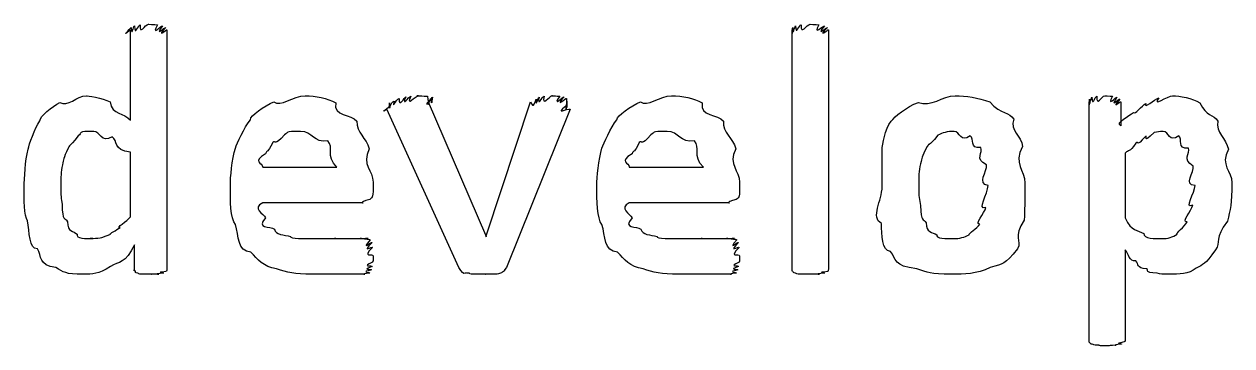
# Model space of a CAD drawing. Header units: millimetres. Extents: x 0 to 216, y 0 to 279.
# Drawn here: x 89.6 to 101.53, y 113.79 to 116.96 of the extents above; entities that cross this region are included whole.
import ezdxf

# ---------------------------------------------------------------- set-up
doc = ezdxf.new("R2010")
doc.units = ezdxf.units.MM
doc.layers.get('0').update_dxf_attribs({"linetype": 'CONTINUOUS'})

msp = doc.modelspace()

# ---------------------------------------------------------------- linework, layer by layer
at = {"color": 0}
for p, q in [((90.6487, 116.013), (90.6487, 116.906)), ((91.0071, 116.906), (91.0071, 114.547)), ((97.1875, 114.547), (97.1875, 116.906)), ((97.5459, 116.906), (97.5459, 114.547)), ((93.5881, 116.195), (94.1557, 114.883)), ((94.167, 114.883), (94.6023, 116.195)), ((94.9607, 116.2), (94.9607, 116.2)), ((100.122, 113.847), (100.122, 116.195)), ((100.435, 116.195), (100.435, 115.958)), ((93.8911, 114.558), (93.1803, 116.123)), ((94.9935, 116.123), (94.3652, 114.558)), ((90.6487, 115.059), (90.6487, 115.699)), ((100.48, 115.688), (100.48, 115.048)), ((91.9536, 115.55), (92.6867, 115.55)), ((95.5767, 115.55), (96.3097, 115.55)), ((93.0451, 115.401), (93.0451, 115.34)), ((96.6682, 115.401), (96.6682, 115.34)), ((99.1235, 115.368), (99.1235, 115.368)), ((99.4876, 115.39), (99.4876, 115.39)), ((101.169, 115.368), (101.169, 115.368)), ((101.533, 115.395), (101.533, 115.395)), ((92.9404, 115.197), (91.9536, 115.197)), ((96.5634, 115.197), (95.5767, 115.197)), ((94.1557, 114.883), (94.1613, 114.861)), ((94.1613, 114.861), (94.167, 114.883)), ((90.6872, 114.552), (90.6872, 114.784)), ((100.48, 114.734), (100.48, 113.847))]:
    msp.add_line(p, q, dxfattribs=at)
for points in [[(90.6487, 116.906), (90.533, 116.814), (90.6501, 116.92), (90.6544, 116.928)], [(90.6544, 116.928), (90.6611, 116.829), (90.672, 116.94), (90.6872, 116.944)], [(90.6872, 116.944), (90.69, 116.836), (90.7203, 116.951), (90.7426, 116.955)], [(90.7426, 116.955), (90.7341, 116.842), (90.7919, 116.961), (90.8251, 116.961)], [(90.8251, 116.961), (90.8043, 116.961), (90.8914, 116.958), (90.9133, 116.955)], [(90.9133, 116.955), (90.8484, 116.836), (90.9518, 116.947), (90.963, 116.944)], [(90.963, 116.944), (90.8748, 116.829), (90.9877, 116.935), (90.9959, 116.928)], [(90.9959, 116.928), (90.8886, 116.814), (91.0071, 116.913), (91.0071, 116.906)], [(97.1875, 116.906), (97.1875, 116.814), (97.1889, 116.92), (97.1931, 116.928)], [(97.1931, 116.928), (97.1984, 116.829), (97.2097, 116.94), (97.2206, 116.944)], [(97.2206, 116.944), (97.2234, 116.84), (97.2538, 116.955), (97.2757, 116.955)], [(97.2757, 116.955), (97.2714, 116.842), (97.3307, 116.961), (97.3638, 116.961)], [(97.3638, 116.961), (97.342, 116.961), (97.4302, 116.958), (97.452, 116.955)], [(97.452, 116.955), (97.3889, 116.84), (97.4961, 116.951), (97.5071, 116.944)], [(97.5071, 116.944), (97.415, 116.829), (97.5307, 116.935), (97.5349, 116.928)], [(97.5349, 116.928), (97.4259, 116.814), (97.5459, 116.913), (97.5459, 116.906)], [(89.7502, 116.007), (89.753, 116.053), (89.8715, 116.148), (89.9488, 116.189)], [(89.9488, 116.189), (90.0257, 116.137), (90.1139, 116.255), (90.2134, 116.255)], [(90.2134, 116.255), (90.2092, 116.255), (90.3746, 116.235), (90.4448, 116.195)], [(90.4448, 116.195), (90.4667, 116.057), (90.5827, 116.093), (90.6487, 116.013)], [(91.8326, 116.018), (91.8284, 116.057), (91.9716, 116.153), (92.0641, 116.195)], [(92.0641, 116.195), (92.13, 116.137), (92.2584, 116.255), (92.3727, 116.255)], [(92.3727, 116.255), (92.4789, 116.255), (92.5904, 116.231), (92.6758, 116.184)], [(92.6758, 116.184), (92.6483, 116.046), (92.8303, 116.079), (92.8853, 116.002)], [(93.1803, 116.123), (93.0921, 116.064), (93.2159, 116.151), (93.2134, 116.162)], [(93.2078, 116.184), (93.2021, 116.097), (93.2215, 116.196), (93.2519, 116.2)], [(93.2134, 116.162), (93.2021, 116.086), (93.2078, 116.18), (93.2078, 116.184)], [(93.2519, 116.2), (93.2311, 116.112), (93.2684, 116.219), (93.3016, 116.228)], [(93.3016, 116.228), (93.2974, 116.126), (93.3566, 116.24), (93.3676, 116.245)], [(93.3676, 116.245), (93.3235, 116.134), (93.3979, 116.25), (93.4173, 116.25)], [(93.4173, 116.25), (93.3633, 116.137), (93.4642, 116.255), (93.4942, 116.255)], [(93.4942, 116.255), (93.4297, 116.255), (93.5605, 116.253), (93.5824, 116.25)], [(93.6103, 116.222), (93.5662, 116.108), (93.5799, 116.206), (93.5881, 116.195)], [(93.5824, 116.25), (93.5909, 116.134), (93.6212, 116.246), (93.6322, 116.239)], [(93.6322, 116.239), (93.6128, 116.123), (93.635, 116.229), (93.6103, 116.222)], [(94.6023, 116.195), (94.6312, 116.108), (94.6492, 116.214), (94.6573, 116.222)], [(94.6573, 116.222), (94.6464, 116.123), (94.6739, 116.235), (94.6849, 116.239)], [(94.6849, 116.239), (94.6686, 116.134), (94.7127, 116.25), (94.7346, 116.25)], [(94.7346, 116.25), (94.7127, 116.137), (94.7843, 116.255), (94.8171, 116.255)], [(94.8171, 116.255), (94.7745, 116.255), (94.8697, 116.253), (94.8891, 116.25)], [(94.8891, 116.25), (94.8118, 116.134), (94.9219, 116.247), (94.9332, 116.245)], [(94.9332, 116.245), (94.8337, 116.126), (94.9508, 116.235), (94.9551, 116.228)], [(94.9494, 116.151), (94.8337, 116.06), (94.9635, 116.134), (94.9935, 116.123)], [(94.9551, 116.167), (94.9551, 116.075), (94.9523, 116.158), (94.9494, 116.151)], [(94.9551, 116.228), (94.9579, 116.112), (94.9607, 116.211), (94.9607, 116.2)], [(94.9607, 116.184), (94.9579, 116.086), (94.9579, 116.174), (94.9551, 116.167)], [(94.9607, 116.2), (94.9579, 116.097), (94.9607, 116.191), (94.9607, 116.184)], [(95.4553, 116.018), (95.4511, 116.057), (95.5947, 116.153), (95.6867, 116.195)], [(95.6867, 116.195), (95.7531, 116.137), (95.8811, 116.255), (95.9954, 116.255)], [(95.9954, 116.255), (96.1016, 116.255), (96.2131, 116.231), (96.2988, 116.184)], [(96.2988, 116.184), (96.2713, 116.046), (96.453, 116.079), (96.508, 116.002)], [(98.1646, 116.002), (98.1975, 116.049), (98.316, 116.145), (98.4345, 116.189)], [(98.4345, 116.189), (98.5531, 116.137), (98.6772, 116.255), (98.7986, 116.255)], [(98.7986, 116.255), (98.9058, 116.255), (99.0258, 116.235), (99.1401, 116.195)], [(99.1401, 116.195), (99.2558, 116.06), (99.3359, 116.101), (99.3771, 116.024)], [(100.122, 116.195), (100.122, 116.112), (100.123, 116.218), (100.127, 116.222)], [(100.127, 116.222), (100.128, 116.123), (100.138, 116.235), (100.149, 116.239)], [(100.149, 116.239), (100.154, 116.134), (100.179, 116.25), (100.198, 116.25)], [(100.198, 116.25), (100.195, 116.137), (100.245, 116.255), (100.276, 116.255)], [(100.276, 116.255), (100.256, 116.255), (100.334, 116.253), (100.353, 116.25)], [(100.353, 116.25), (100.294, 116.134), (100.386, 116.246), (100.397, 116.239)], [(100.397, 116.239), (100.32, 116.123), (100.42, 116.229), (100.425, 116.222)], [(100.425, 116.222), (100.331, 116.108), (100.435, 116.206), (100.435, 116.195)], [(100.562, 116.09), (100.573, 116.064), (100.642, 116.156), (100.683, 116.178)], [(100.683, 116.178), (100.657, 116.112), (100.769, 116.222), (100.81, 116.233)], [(100.81, 116.233), (100.741, 116.137), (100.9, 116.255), (100.948, 116.255)], [(100.948, 116.255), (101.014, 116.255), (101.144, 116.231), (101.218, 116.184)], [(101.218, 116.184), (101.279, 116.046), (101.351, 116.079), (101.395, 116.002)], [(100.435, 115.958), (100.375, 115.991), (100.521, 116.053), (100.562, 116.09)], [(89.6345, 115.726), (89.6468, 115.777), (89.698, 115.93), (89.7502, 116.007)], [(91.6838, 115.737), (91.7028, 115.784), (91.7691, 115.941), (91.8326, 116.018)], [(92.8853, 116.002), (92.8758, 115.892), (92.9802, 115.834), (93.0067, 115.732)], [(95.3064, 115.737), (95.3258, 115.784), (95.3918, 115.941), (95.4553, 116.018)], [(96.508, 116.002), (96.4985, 115.892), (96.6033, 115.834), (96.6294, 115.732)], [(98.0765, 115.721), (98.0765, 115.773), (98.1054, 115.925), (98.1646, 116.002)], [(99.3771, 116.024), (99.3401, 115.91), (99.4502, 115.86), (99.4653, 115.754)], [(101.395, 116.002), (101.37, 115.892), (101.477, 115.832), (101.499, 115.726)], [(90.1305, 115.859), (90.0285, 115.726), (90.0561, 115.788), (90.0314, 115.737)], [(90.285, 115.903), (90.1139, 115.903), (90.1746, 115.888), (90.1305, 115.859)], [(90.4667, 115.848), (90.3524, 115.784), (90.3471, 115.903), (90.285, 115.903)], [(90.6487, 115.699), (90.4695, 115.715), (90.5245, 115.814), (90.4667, 115.848)], [(92.0531, 115.792), (92.0006, 115.682), (91.9992, 115.726), (91.9812, 115.682)], [(92.1688, 115.87), (92.0641, 115.744), (92.0859, 115.825), (92.0531, 115.792)], [(92.3286, 115.903), (92.1551, 115.903), (92.2154, 115.892), (92.1688, 115.87)], [(92.5985, 115.809), (92.4525, 115.784), (92.45, 115.903), (92.3286, 115.903)], [(92.6867, 115.55), (92.5738, 115.66), (92.6606, 115.746), (92.5985, 115.809)], [(95.6758, 115.792), (95.6236, 115.682), (95.6222, 115.726), (95.6042, 115.682)], [(95.7915, 115.87), (95.6867, 115.744), (95.709, 115.825), (95.6758, 115.792)], [(95.9513, 115.903), (95.7778, 115.903), (95.8384, 115.892), (95.7915, 115.87)], [(96.2215, 115.809), (96.0755, 115.784), (96.0727, 115.903), (95.9513, 115.903)], [(96.3097, 115.55), (96.1969, 115.66), (96.2836, 115.746), (96.2215, 115.809)], [(98.6275, 115.864), (98.5202, 115.733), (98.5517, 115.801), (98.5227, 115.754)], [(98.7873, 115.903), (98.7227, 115.903), (98.6716, 115.889), (98.6275, 115.864)], [(98.9471, 115.859), (98.848, 115.784), (98.8494, 115.903), (98.7873, 115.903)], [(99.0519, 115.743), (98.9362, 115.729), (98.9912, 115.832), (98.9471, 115.859)], [(100.678, 115.853), (100.58, 115.737), (100.618, 115.816), (100.584, 115.787)], [(100.766, 115.892), (100.639, 115.77), (100.707, 115.871), (100.678, 115.853)], [(100.855, 115.903), (100.816, 115.903), (100.795, 115.898), (100.766, 115.892)], [(101.009, 115.859), (100.907, 115.784), (100.917, 115.903), (100.855, 115.903)], [(101.103, 115.737), (100.988, 115.726), (101.049, 115.828), (101.009, 115.859)], [(89.596, 115.351), (89.596, 115.439), (89.6084, 115.616), (89.6345, 115.726)], [(90.0314, 115.737), (89.9777, 115.627), (89.9873, 115.634), (89.9763, 115.572)], [(91.634, 115.368), (91.634, 115.447), (91.6506, 115.627), (91.6838, 115.737)], [(91.9812, 115.682), (91.8464, 115.597), (91.9536, 115.597), (91.9536, 115.55)], [(93.0067, 115.732), (92.9266, 115.568), (93.0451, 115.518), (93.0451, 115.401)], [(95.2571, 115.368), (95.2571, 115.447), (95.2733, 115.627), (95.3064, 115.737)], [(95.6042, 115.682), (95.4691, 115.597), (95.5767, 115.597), (95.5767, 115.55)], [(96.6294, 115.732), (96.5496, 115.568), (96.6682, 115.518), (96.6682, 115.401)], [(98.0765, 115.357), (98.0765, 115.436), (98.0765, 115.611), (98.0765, 115.721)], [(98.5227, 115.754), (98.462, 115.638), (98.4705, 115.649), (98.4567, 115.583)], [(99.1073, 115.572), (98.9873, 115.63), (99.0769, 115.695), (99.0519, 115.743)], [(99.4653, 115.754), (99.369, 115.579), (99.4876, 115.525), (99.4876, 115.39)], [(100.584, 115.787), (100.514, 115.682), (100.516, 115.728), (100.48, 115.688)], [(101.152, 115.561), (101.036, 115.623), (101.127, 115.685), (101.103, 115.737)], [(101.499, 115.726), (101.414, 115.564), (101.533, 115.513), (101.533, 115.395)], [(89.9763, 115.572), (89.9555, 115.502), (89.9597, 115.447), (89.9597, 115.384)], [(98.4567, 115.583), (98.4359, 115.509), (98.4402, 115.452), (98.4402, 115.379)], [(99.1235, 115.368), (99.0092, 115.384), (99.1182, 115.509), (99.1073, 115.572)], [(101.169, 115.368), (101.054, 115.376), (101.163, 115.498), (101.152, 115.561)], [(89.6288, 115.021), (89.596, 115.068), (89.596, 115.237), (89.596, 115.351)], [(89.9597, 115.384), (89.9555, 115.252), (89.9626, 115.247), (89.9707, 115.181)], [(91.6838, 114.982), (91.634, 115.045), (91.634, 115.22), (91.634, 115.368)], [(93.0451, 115.34), (93.0451, 115.241), (93.0342, 115.252), (93.012, 115.23)], [(95.3064, 114.982), (95.2571, 115.045), (95.2571, 115.22), (95.2571, 115.368)], [(96.6682, 115.34), (96.6682, 115.241), (96.6569, 115.252), (96.635, 115.23)], [(98.0708, 114.993), (97.9579, 115.05), (98.0765, 115.22), (98.0765, 115.357)], [(98.4402, 115.379), (98.4359, 115.244), (98.4458, 115.236), (98.4567, 115.17)], [(99.1016, 115.153), (99.0092, 115.116), (99.1235, 115.291), (99.1235, 115.368)], [(99.4876, 115.39), (99.4876, 115.193), (99.4847, 115.136), (99.4819, 115.026)], [(101.147, 115.175), (101.054, 115.127), (101.169, 115.302), (101.169, 115.368)], [(101.533, 115.395), (101.533, 115.189), (101.517, 115.128), (101.489, 115.015)], [(91.9536, 115.197), (91.8464, 115.142), (91.9621, 115.092), (91.9812, 115.048)], [(93.012, 115.23), (92.8825, 115.197), (92.9651, 115.197), (92.9404, 115.197)], [(95.5767, 115.197), (95.4691, 115.142), (95.5848, 115.092), (95.6042, 115.048)], [(96.635, 115.23), (96.5055, 115.197), (96.5881, 115.197), (96.5634, 115.197)], [(89.9707, 115.181), (89.9735, 115.006), (89.9996, 115.061), (90.0257, 115.01)], [(98.4567, 115.17), (98.4582, 114.999), (98.4857, 115.05), (98.5118, 114.999)], [(99.041, 114.988), (98.9831, 114.988), (99.0907, 115.09), (99.1016, 115.153)], [(101.092, 115.01), (101.028, 115.006), (101.136, 115.116), (101.147, 115.175)], [(89.7283, 114.745), (89.6401, 114.737), (89.6511, 114.913), (89.6288, 115.021)], [(90.0257, 115.01), (90.0257, 114.906), (90.0825, 114.922), (90.1196, 114.888)], [(90.4505, 114.888), (90.4296, 114.891), (90.5108, 114.928), (90.5439, 114.954)], [(90.5439, 114.954), (90.4956, 114.946), (90.6117, 115.018), (90.6487, 115.059)], [(91.8379, 114.712), (91.7028, 114.712), (91.7194, 114.875), (91.6838, 114.982)], [(91.9812, 115.048), (91.8834, 114.94), (92.0281, 114.971), (92.0694, 114.938)], [(95.461, 114.712), (95.3258, 114.712), (95.3424, 114.875), (95.3064, 114.982)], [(95.6042, 115.048), (95.5065, 114.94), (95.6511, 114.971), (95.6924, 114.938)], [(98.159, 114.718), (98.0722, 114.719), (98.0708, 114.886), (98.0708, 114.993)], [(98.5118, 114.999), (98.509, 114.899), (98.5725, 114.912), (98.6166, 114.883)], [(98.9362, 114.883), (98.9281, 114.895), (99.0148, 114.943), (99.041, 114.988)], [(99.4819, 115.026), (99.3662, 114.858), (99.46, 114.825), (99.4159, 114.745)], [(100.48, 115.048), (100.54, 114.913), (100.602, 114.93), (100.662, 114.894)], [(100.992, 114.888), (100.977, 114.902), (101.065, 114.957), (101.092, 115.01)], [(101.489, 115.015), (101.359, 114.847), (101.424, 114.811), (101.372, 114.734)], [(90.1196, 114.888), (90.103, 114.844), (90.2106, 114.844), (90.2741, 114.844)], [(90.2741, 114.844), (90.194, 114.844), (90.3319, 114.847), (90.3623, 114.855)], [(90.3623, 114.855), (90.3704, 114.858), (90.4201, 114.873), (90.4505, 114.888)], [(92.0694, 114.938), (92.0821, 114.877), (92.1632, 114.884), (92.2295, 114.866)], [(92.2295, 114.866), (92.2143, 114.844), (92.3756, 114.844), (92.4719, 114.844)], [(92.4719, 114.844), (92.505, 114.844), (92.6165, 114.844), (92.6758, 114.844)], [(92.6758, 114.844), (92.6222, 114.844), (92.7834, 114.844), (92.8247, 114.844)], [(92.8247, 114.844), (92.8247, 114.844), (92.9033, 114.844), (92.9294, 114.844)], [(92.9294, 114.844), (92.8797, 114.844), (92.9802, 114.844), (92.9954, 114.844)], [(92.9954, 114.844), (92.9047, 114.844), (93.0134, 114.84), (93.0176, 114.833)], [(95.6924, 114.938), (95.7047, 114.877), (95.7862, 114.884), (95.8522, 114.866)], [(95.8522, 114.866), (95.837, 114.844), (95.9982, 114.844), (96.0949, 114.844)], [(96.0949, 114.844), (96.1277, 114.844), (96.2395, 114.844), (96.2988, 114.844)], [(96.2988, 114.844), (96.2448, 114.844), (96.4061, 114.844), (96.4477, 114.844)], [(96.4477, 114.844), (96.4477, 114.844), (96.526, 114.844), (96.5521, 114.844)], [(96.5521, 114.844), (96.5027, 114.844), (96.6033, 114.844), (96.6184, 114.844)], [(96.6184, 114.844), (96.5274, 114.844), (96.6364, 114.84), (96.6403, 114.833)], [(98.6166, 114.883), (98.5972, 114.844), (98.7157, 114.844), (98.782, 114.844)], [(98.782, 114.844), (98.8399, 114.844), (98.8921, 114.857), (98.9362, 114.883)], [(100.662, 114.894), (100.657, 114.844), (100.78, 114.844), (100.843, 114.844)], [(100.843, 114.844), (100.896, 114.844), (100.951, 114.858), (100.992, 114.888)], [(89.91, 114.558), (89.7308, 114.583), (89.7749, 114.668), (89.7283, 114.745)], [(90.6872, 114.784), (90.599, 114.594), (90.5302, 114.62), (90.4505, 114.569)], [(93.0176, 114.833), (92.9157, 114.715), (93.03, 114.82), (93.0342, 114.806)], [(93.0342, 114.806), (92.9238, 114.69), (93.0395, 114.778), (93.0395, 114.756)], [(93.0395, 114.756), (92.9266, 114.646), (93.0451, 114.706), (93.0451, 114.674)], [(96.6403, 114.833), (96.5383, 114.715), (96.653, 114.82), (96.6569, 114.806)], [(96.6569, 114.806), (96.5468, 114.69), (96.6625, 114.778), (96.6625, 114.756)], [(96.6625, 114.756), (96.5496, 114.646), (96.6682, 114.706), (96.6682, 114.674)], [(98.4179, 114.547), (98.1893, 114.569), (98.2169, 114.643), (98.159, 114.718)], [(99.4159, 114.745), (99.278, 114.58), (99.2808, 114.602), (99.1457, 114.558)], [(100.584, 114.624), (100.514, 114.613), (100.516, 114.693), (100.48, 114.734)], [(101.372, 114.734), (101.257, 114.576), (101.257, 114.596), (101.18, 114.552)], [(92.0916, 114.547), (91.9565, 114.565), (91.9067, 114.638), (91.8379, 114.712)], [(93.0395, 114.613), (92.9238, 114.558), (93.037, 114.583), (93.0342, 114.569)], [(93.0451, 114.674), (93.0451, 114.591), (93.0423, 114.631), (93.0395, 114.613)], [(95.7143, 114.547), (95.5795, 114.565), (95.5298, 114.638), (95.461, 114.712)], [(96.6625, 114.613), (96.5468, 114.558), (96.6597, 114.583), (96.6569, 114.569)], [(96.6682, 114.674), (96.6682, 114.591), (96.6653, 114.631), (96.6625, 114.613)], [(100.689, 114.547), (100.584, 114.549), (100.62, 114.594), (100.584, 114.624)], [(90.1802, 114.492), (89.9996, 114.492), (89.9873, 114.513), (89.91, 114.558)], [(90.4505, 114.569), (90.3192, 114.492), (90.2794, 114.492), (90.1802, 114.492)], [(90.6928, 114.525), (90.6762, 114.52), (90.6872, 114.541), (90.6872, 114.552)], [(90.7203, 114.502), (90.6872, 114.505), (90.6999, 114.516), (90.6928, 114.525)], [(90.7701, 114.492), (90.7122, 114.494), (90.7341, 114.499), (90.7203, 114.502)], [(90.8526, 114.492), (90.7535, 114.492), (90.7919, 114.492), (90.7701, 114.492)], [(90.9242, 114.492), (90.8114, 114.492), (90.8773, 114.492), (90.8526, 114.492)], [(90.974, 114.502), (90.8554, 114.494), (90.9465, 114.494), (90.9242, 114.492)], [(90.9959, 114.519), (90.8773, 114.505), (90.9849, 114.51), (90.974, 114.502)], [(91.0071, 114.547), (91.0071, 114.516), (91.0029, 114.526), (90.9959, 114.519)], [(92.4387, 114.492), (92.2736, 114.492), (92.1907, 114.51), (92.0916, 114.547)], [(92.6539, 114.492), (92.4828, 114.492), (92.516, 114.492), (92.4387, 114.492)], [(92.8303, 114.492), (92.7322, 114.492), (92.7199, 114.492), (92.6539, 114.492)], [(92.9569, 114.492), (92.8356, 114.492), (92.8811, 114.492), (92.8303, 114.492)], [(93.012, 114.502), (92.9019, 114.492), (92.9901, 114.492), (92.9569, 114.492)], [(93.0286, 114.536), (92.9128, 114.51), (93.019, 114.513), (93.012, 114.502)], [(93.0342, 114.569), (92.9199, 114.531), (93.0314, 114.547), (93.0286, 114.536)], [(93.9574, 114.502), (93.9299, 114.494), (93.9271, 114.516), (93.8911, 114.558)], [(93.9959, 114.502), (93.9479, 114.505), (93.9684, 114.51), (93.9574, 114.502)], [(94.0566, 114.492), (93.9768, 114.494), (94.0096, 114.499), (93.9959, 114.502)], [(94.1504, 114.492), (94.029, 114.492), (94.0816, 114.492), (94.0566, 114.492)], [(94.2439, 114.492), (94.1021, 114.492), (94.186, 114.492), (94.1504, 114.492)], [(94.3046, 114.502), (94.2717, 114.494), (94.2689, 114.494), (94.2439, 114.492)], [(94.3434, 114.525), (94.3046, 114.505), (94.3225, 114.51), (94.3046, 114.502)], [(94.3652, 114.558), (94.3225, 114.52), (94.3543, 114.531), (94.3434, 114.525)], [(96.0617, 114.492), (95.8963, 114.492), (95.8137, 114.51), (95.7143, 114.547)], [(96.2766, 114.492), (96.1058, 114.492), (96.139, 114.492), (96.0617, 114.492)], [(96.453, 114.492), (96.3553, 114.492), (96.3429, 114.492), (96.2766, 114.492)], [(96.58, 114.492), (96.4586, 114.492), (96.5041, 114.492), (96.453, 114.492)], [(96.635, 114.502), (96.5246, 114.492), (96.6128, 114.492), (96.58, 114.492)], [(96.6516, 114.536), (96.5359, 114.51), (96.6417, 114.513), (96.635, 114.502)], [(96.6569, 114.569), (96.5426, 114.531), (96.6541, 114.547), (96.6516, 114.536)], [(97.1931, 114.519), (97.1875, 114.516), (97.1875, 114.536), (97.1875, 114.547)], [(97.2206, 114.502), (97.1984, 114.505), (97.1998, 114.515), (97.1931, 114.519)], [(97.2757, 114.492), (97.2234, 114.494), (97.2344, 114.499), (97.2206, 114.502)], [(97.3638, 114.492), (97.2714, 114.492), (97.3007, 114.492), (97.2757, 114.492)], [(97.452, 114.492), (97.342, 114.492), (97.3998, 114.492), (97.3638, 114.492)], [(97.5071, 114.502), (97.3889, 114.494), (97.4771, 114.494), (97.452, 114.492)], [(97.5349, 114.519), (97.415, 114.505), (97.5212, 114.51), (97.5071, 114.502)], [(97.5459, 114.547), (97.5431, 114.516), (97.5416, 114.526), (97.5349, 114.519)], [(98.7654, 114.492), (98.5393, 114.492), (98.5354, 114.51), (98.4179, 114.547)], [(99.1457, 114.558), (99.0092, 114.492), (98.8868, 114.492), (98.7654, 114.492)], [(100.794, 114.502), (100.653, 114.51), (100.725, 114.528), (100.689, 114.547)], [(100.915, 114.492), (100.841, 114.492), (100.83, 114.494), (100.794, 114.502)], [(101.18, 114.552), (101.103, 114.492), (101.014, 114.492), (100.915, 114.492)], [(100.127, 113.819), (100.122, 113.816), (100.122, 113.836), (100.122, 113.847)], [(100.154, 113.803), (100.132, 113.801), (100.134, 113.812), (100.127, 113.819)], [(100.21, 113.792), (100.157, 113.79), (100.168, 113.796), (100.154, 113.803)], [(100.298, 113.786), (100.205, 113.786), (100.234, 113.789), (100.21, 113.792)], [(100.386, 113.792), (100.276, 113.786), (100.334, 113.786), (100.298, 113.786)], [(100.441, 113.803), (100.323, 113.79), (100.411, 113.792), (100.386, 113.792)], [(100.469, 113.824), (100.349, 113.801), (100.455, 113.807), (100.441, 113.803)], [(100.48, 113.847), (100.477, 113.819), (100.476, 113.833), (100.469, 113.824)]]:
    msp.add_open_spline(points, degree=3, dxfattribs=at)

doc.saveas('drawing.dxf')
